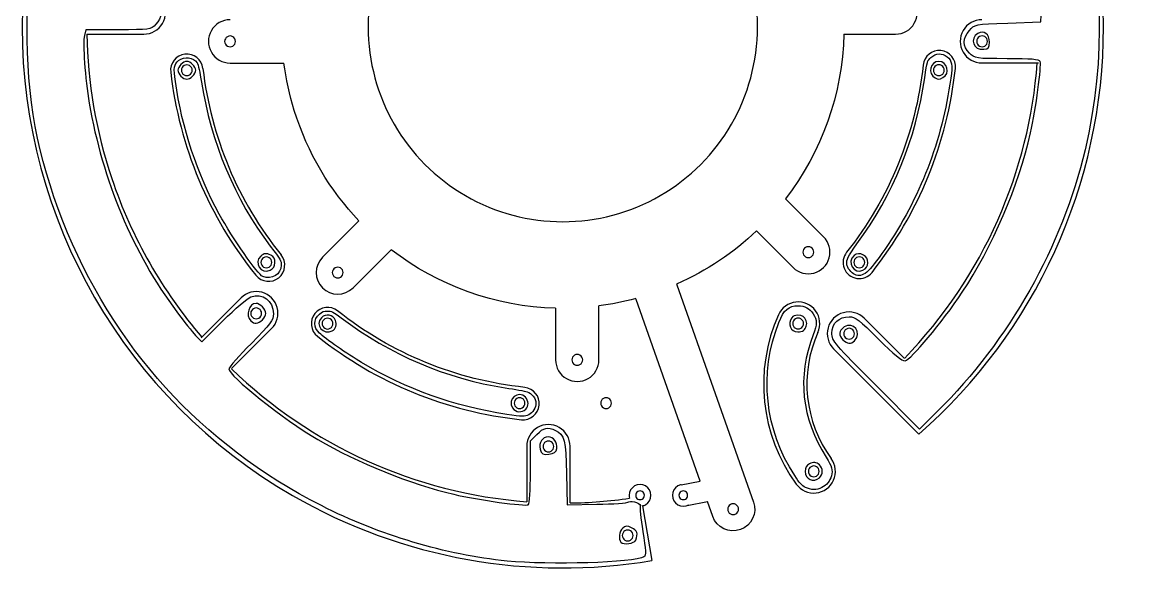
# Model space of a CAD drawing. Extents: x 18.1 to 69.2, y 229.9 to 282.6.
# Drawn here: x 18.1 to 69.2, y 229.9 to 255.7 of the extents above; entities that cross this region are included whole.
import ezdxf

# ---------------------------------------------------------------- set-up
doc = ezdxf.new("R2010")
doc.units = 0
doc.layers.get('0').update_dxf_attribs({"linetype": 'CONTINUOUS'})
doc.layers.add('0_copy', color=7, linetype='CONTINUOUS')

msp = doc.modelspace()

# ---------------------------------------------------------------- linework, layer by layer
at = {"color": 7}
for points in [[(21.051891, 255.12751), (23.677363, 255.12751)], [(56.04827, 255.129971), (58.43773, 255.129971)], [(27.667302, 253.794486), (30.159936, 253.794486)], [(62.427668, 253.796947), (65.042455, 253.796947)], [(55.11078, 245.76253), (53.348221, 247.525078)], [(33.62819, 246.507782), (31.938587, 244.818179)], [(52.00696, 246.037908), (53.696566, 244.348306)], [(33.352801, 243.403981), (35.115357, 245.16653)], [(48.326813, 243.538231), (51.870996, 233.508803)], [(28.17468, 242.939479), (26.325747, 241.090544)], [(49.407802, 234.476569), (46.441085, 242.871851)], [(42.72026, 242.466483), (42.72026, 240.077031)], [(44.720261, 240.077031), (44.720261, 242.569671)], [(58.838431, 240.149686), (56.989498, 241.99862)], [(27.739962, 239.67632), (29.588894, 241.525254)], [(55.575285, 240.584396), (57.424217, 238.735461)], [(57.424217, 238.735461), (59.513388, 236.646285)], [(41.387231, 236.087088), (41.387231, 233.522405)], [(43.387232, 233.47229), (43.387232, 236.087088)], [(48.527989, 234.308347), (49.407802, 234.476569)], [(46.740948, 233.331627), (47.16249, 230.80238)], [(48.809246, 233.353677), (49.741614, 233.531954)], [(49.985269, 232.84245), (49.741614, 233.531954)]]:
    msp.add_lwpolyline(points, dxfattribs=at)
for points in [[(30.552517, 277.112869), (22.817489, 272.64705), (18.052516, 264.393874), (18.052516, 255.462234)], [(30.552517, 277.112869), (22.817489, 272.64705), (18.052516, 264.393874), (18.052516, 255.462234)], [(68.052516, 255.462234), (68.052516, 264.393874), (63.287542, 272.64705), (55.552515, 277.112869)], [(68.052516, 255.462234), (68.052516, 264.393874), (63.287542, 272.64705), (55.552515, 277.112869)], [(38.552517, 263.256462), (35.767907, 261.648767), (34.052515, 258.677626), (34.052515, 255.462234)], [(52.052516, 255.462234), (52.052516, 258.677626), (50.337125, 261.648767), (47.552515, 263.256462)], [(24.543394, 255.627514), (24.722027, 255.936915), (24.722027, 256.318116), (24.543394, 256.62752)], [(59.303759, 255.629975), (59.482395, 255.939376), (59.482395, 256.320577), (59.303759, 256.629981)], [(27.667302, 255.794498), (27.310035, 255.794498), (26.979904, 255.603898), (26.80127, 255.294494)], [(62.427668, 255.796959), (62.070401, 255.796959), (61.740272, 255.606358), (61.561636, 255.296957)], [(18.052516, 255.462234), (18.052516, 246.530594), (22.817489, 238.27742), (30.552517, 233.8116)], [(18.052516, 255.462234), (18.052516, 246.530594), (22.817489, 238.27742), (30.552517, 233.8116)], [(21.051891, 255.12751), (21.085622, 252.906553), (21.457863, 250.659579), (22.19728, 248.457959)], [(23.677363, 255.12751), (24.034631, 255.12751), (24.36476, 255.318111), (24.543394, 255.627514)], [(26.80127, 255.294494), (26.622637, 254.985093), (26.622637, 254.603892), (26.80127, 254.294488)], [(34.052515, 255.462234), (34.052515, 252.246843), (35.767907, 249.275702), (38.552517, 247.668006)], [(47.552515, 247.668006), (50.337125, 249.275702), (52.052516, 252.246843), (52.052516, 255.462234)], [(56.051109, 255.129971), (55.979213, 252.368178), (55.024184, 249.699287), (53.34966, 247.523639)], [(58.43773, 255.129971), (58.794997, 255.129971), (59.125125, 255.320571), (59.303759, 255.629975)], [(59.513795, 236.645877), (64.881458, 241.341284), (68.052516, 248.176004), (68.052516, 255.462234)], [(59.513795, 236.645877), (64.881458, 241.341284), (68.052516, 248.176004), (68.052516, 255.462234)], [(61.561636, 255.296957), (61.383003, 254.987553), (61.383003, 254.606352), (61.561636, 254.296951)], [(27.542302, 255.011011), (27.464951, 254.966355), (27.4173, 254.883823), (27.4173, 254.794505)], [(27.4173, 254.794505), (27.4173, 254.70519), (27.464951, 254.622656), (27.542302, 254.578)], [(27.792302, 255.011011), (27.714951, 255.05567), (27.61965, 255.05567), (27.542302, 255.011011)], [(27.917301, 254.794505), (27.917301, 254.883823), (27.86965, 254.966355), (27.792302, 255.011011)], [(27.792302, 254.578), (27.86965, 254.622656), (27.917301, 254.70519), (27.917301, 254.794505)], [(62.312582, 255.013583), (62.235154, 254.96881), (62.187545, 254.886088), (62.18773, 254.796649)], [(62.18773, 254.796649), (62.187545, 254.707211), (62.235154, 254.624487), (62.312582, 254.579714)], [(62.562878, 255.013583), (62.485453, 255.058356), (62.390007, 255.058356), (62.312582, 255.013583)], [(62.687729, 254.796649), (62.687912, 254.886088), (62.640303, 254.96881), (62.562878, 255.013583)], [(62.562878, 254.579714), (62.640303, 254.624487), (62.687912, 254.707211), (62.687729, 254.796649)], [(25.581693, 254.204995), (25.170684, 254.157693), (24.875607, 253.786501), (24.92222, 253.375413)], [(26.412382, 253.546916), (26.364389, 253.957845), (25.992702, 254.252297), (25.581693, 254.204995)], [(26.80127, 254.294488), (26.979904, 253.985087), (27.310035, 253.794486), (27.667302, 253.794486)], [(27.542302, 254.578), (27.61965, 254.53334), (27.714951, 254.53334), (27.792302, 254.578)], [(60.534484, 254.370005), (60.122652, 254.413495), (59.753511, 254.114971), (59.709889, 253.703152)], [(61.201594, 253.545619), (61.244956, 253.957464), (60.946313, 254.326513), (60.534484, 254.370005)], [(61.561636, 254.296951), (61.740272, 253.987547), (62.070401, 253.796947), (62.427668, 253.796947)], [(62.312582, 254.579714), (62.390007, 254.534941), (62.485453, 254.534941), (62.562878, 254.579714)], [(25.542301, 253.67767), (25.464951, 253.633011), (25.417301, 253.550482), (25.417301, 253.461164)], [(25.792301, 253.67767), (25.714951, 253.722329), (25.619651, 253.722329), (25.542301, 253.67767)], [(25.917301, 253.461164), (25.917301, 253.550482), (25.869651, 253.633011), (25.792301, 253.67767)], [(30.637816, 251.605461), (30.412074, 252.332108), (30.253281, 253.064038), (30.158039, 253.794486)], [(59.709889, 253.703152), (59.376022, 250.541662), (58.149352, 247.540464), (56.173201, 245.050219)], [(58.843743, 240.144367), (62.543214, 243.958167), (64.611464, 248.815385), (64.989392, 253.796947)], [(60.312583, 253.680242), (60.235158, 253.635469), (60.187546, 253.552747), (60.187732, 253.463307)], [(60.562879, 253.680242), (60.485454, 253.725015), (60.390008, 253.725015), (60.312583, 253.680242)], [(60.687731, 253.463307), (60.687916, 253.552747), (60.640304, 253.635469), (60.562879, 253.680242)], [(24.92222, 253.375413), (25.318291, 249.934366), (26.685438, 246.677089), (28.863925, 243.98416)], [(25.417301, 253.461164), (25.417301, 253.371849), (25.464951, 253.289317), (25.542301, 253.244658)], [(25.542301, 253.244658), (25.619651, 253.199999), (25.714951, 253.199999), (25.792301, 253.244658)], [(25.792301, 253.244658), (25.869651, 253.289317), (25.917301, 253.371849), (25.917301, 253.461164)], [(26.412382, 253.546916), (26.775902, 250.388698), (28.030681, 247.399147), (30.03011, 244.927558)], [(57.348189, 244.117801), (59.501307, 246.831052), (60.837829, 250.101011), (61.201594, 253.545619)], [(60.187732, 253.463307), (60.187546, 253.37387), (60.235158, 253.291146), (60.312583, 253.246373)], [(60.312583, 253.246373), (60.390008, 253.2016), (60.485454, 253.2016), (60.562879, 253.246373)], [(60.562879, 253.246373), (60.640304, 253.291146), (60.687916, 253.37387), (60.687731, 253.463307)], [(33.626515, 246.506107), (32.290541, 247.910171), (31.250191, 249.634255), (30.637816, 251.605461)], [(22.19728, 248.457959), (23.124876, 245.69604), (24.55626, 243.226012), (26.361254, 241.126051)], [(38.552517, 247.668006), (41.337127, 246.060311), (44.767905, 246.060311), (47.552515, 247.668006)], [(52.009122, 246.035747), (50.955541, 245.034505), (49.715782, 244.194879), (48.313292, 243.574241)], [(55.369603, 244.796602), (55.462069, 245.141696), (55.363412, 245.509906), (55.11078, 245.76253)], [(29.917644, 243.87409), (30.239163, 244.134186), (30.289474, 244.605452), (30.03011, 244.927558)], [(42.72026, 242.463517), (39.934703, 242.533846), (37.274241, 243.503682), (35.114804, 245.165977)], [(54.278525, 245.272339), (54.201097, 245.227566), (54.153488, 245.144844), (54.153673, 245.055405)], [(54.153673, 245.055405), (54.153488, 244.965965), (54.201097, 244.883243), (54.278525, 244.83847)], [(54.528821, 245.272339), (54.451396, 245.317112), (54.35595, 245.317112), (54.278525, 245.272339)], [(54.653672, 245.055405), (54.653855, 245.144844), (54.606246, 245.227566), (54.528821, 245.272339)], [(54.528821, 244.83847), (54.606246, 244.883243), (54.653855, 244.965965), (54.653672, 245.055405)], [(56.173201, 245.050219), (56.00664, 244.840327), (55.964709, 244.557522), (56.0632, 244.30833)], [(29.220713, 244.799423), (29.143288, 244.75465), (29.095676, 244.671928), (29.095861, 244.582488)], [(29.095861, 244.582488), (29.095676, 244.493049), (29.143288, 244.410327), (29.220713, 244.365554)], [(29.471009, 244.799423), (29.393584, 244.844196), (29.298138, 244.844196), (29.220713, 244.799423)], [(29.59586, 244.582488), (29.596043, 244.671928), (29.548434, 244.75465), (29.471009, 244.799423)], [(29.471009, 244.365554), (29.548434, 244.410327), (29.596043, 244.493049), (29.59586, 244.582488)], [(31.938587, 244.818179), (31.550287, 244.427276), (31.551346, 243.79593), (31.940968, 243.406328)], [(54.278525, 244.83847), (54.35595, 244.793697), (54.451396, 244.793697), (54.528821, 244.83847)], [(54.662496, 244.08949), (55.007589, 244.181959), (55.277136, 244.451509), (55.369603, 244.796602)], [(56.635547, 244.800957), (56.558122, 244.756185), (56.51051, 244.673463), (56.510695, 244.584023)], [(56.510695, 244.584023), (56.51051, 244.494583), (56.558122, 244.411861), (56.635547, 244.367088)], [(56.885843, 244.800957), (56.808418, 244.84573), (56.712972, 244.84573), (56.635547, 244.800957)], [(57.010694, 244.584023), (57.010877, 244.673463), (56.963268, 244.756185), (56.885843, 244.800957)], [(56.885843, 244.367088), (56.963268, 244.411861), (57.010877, 244.494583), (57.010694, 244.584023)], [(28.863925, 243.98416), (29.124749, 243.663236), (29.59613, 243.613997), (29.917644, 243.87409)], [(29.220713, 244.365554), (29.298138, 244.320781), (29.393584, 244.320781), (29.471009, 244.365554)], [(32.520692, 244.327586), (32.443341, 244.282927), (32.395692, 244.200398), (32.395692, 244.11108)], [(32.395692, 244.11108), (32.395692, 244.021765), (32.443343, 243.939233), (32.520692, 243.894574)], [(32.770694, 244.327586), (32.693343, 244.372245), (32.598042, 244.372245), (32.520692, 244.327586)], [(32.520692, 243.894574), (32.598042, 243.849915), (32.693343, 243.849915), (32.770694, 243.894574)], [(32.895693, 244.11108), (32.895693, 244.200398), (32.848042, 244.282927), (32.770694, 244.327586)], [(32.770694, 243.894574), (32.848042, 243.939233), (32.895693, 244.021765), (32.895693, 244.11108)], [(53.696566, 244.348306), (53.949193, 244.095681), (54.317403, 243.997021), (54.662496, 244.08949)], [(56.0632, 244.30833), (56.161689, 244.059137), (56.38564, 243.881419), (56.650692, 243.842121)], [(56.635547, 244.367088), (56.712972, 244.322316), (56.808418, 244.322316), (56.885843, 244.367088)], [(56.650692, 243.842121), (56.915743, 243.802819), (57.181628, 243.907909), (57.348189, 244.117801)], [(31.940952, 243.406328), (32.330557, 243.016729), (32.961903, 243.015679), (33.352801, 243.403947)], [(48.313292, 243.574241), (48.318028, 243.562334), (48.322526, 243.550322), (48.326813, 243.538231)], [(29.14061, 243.198294), (28.795517, 243.290763), (28.427307, 243.192103), (28.17468, 242.939479)], [(29.847717, 242.491182), (29.755251, 242.836278), (29.485704, 243.105825), (29.14061, 243.198294)], [(46.428967, 242.908364), (45.859994, 242.755337), (45.289399, 242.64254), (44.720261, 242.568284)], [(46.441085, 242.871851), (46.436799, 242.883943), (46.432777, 242.896114), (46.428967, 242.908364)], [(28.749456, 242.44198), (28.672105, 242.397321), (28.624456, 242.314792), (28.624456, 242.225474)], [(28.999458, 242.44198), (28.922107, 242.486639), (28.826807, 242.486639), (28.749456, 242.44198)], [(29.124458, 242.225474), (29.124458, 242.314792), (29.076806, 242.397321), (28.999458, 242.44198)], [(29.588894, 241.525254), (29.841521, 241.777879), (29.940184, 242.146089), (29.847717, 242.491182)], [(32.640498, 242.341547), (32.316005, 242.598502), (31.844694, 242.544006), (31.587403, 242.21978)], [(41.293428, 238.804861), (38.131938, 239.138726), (35.13074, 240.365398), (32.640498, 242.341547)], [(53.828609, 242.750188), (53.473268, 242.713154), (53.164676, 242.489364), (53.019076, 242.163112)], [(54.7418, 242.34265), (54.532056, 242.631869), (54.183952, 242.787222), (53.828609, 242.750188)], [(54.845458, 241.348036), (54.991056, 241.674289), (54.951543, 242.053434), (54.7418, 242.34265)], [(56.989498, 241.99862), (56.736872, 242.251245), (56.368662, 242.349905), (56.023568, 242.257436)], [(28.624456, 242.225474), (28.624456, 242.136159), (28.672107, 242.053627), (28.749456, 242.008968)], [(28.749456, 242.008968), (28.826807, 241.964309), (28.922107, 241.964309), (28.999458, 242.008968)], [(28.999458, 242.008968), (29.076806, 242.053627), (29.124458, 242.136159), (29.124458, 242.225474)], [(31.587403, 242.21978), (31.330109, 241.895552), (31.384118, 241.424186), (31.708079, 241.166559)], [(32.049141, 241.971001), (31.971713, 241.926228), (31.924104, 241.843506), (31.924289, 241.754066)], [(32.299436, 241.971001), (32.222011, 242.015773), (32.126566, 242.015773), (32.049141, 241.971001)], [(32.424288, 241.754066), (32.424473, 241.843506), (32.376864, 241.926228), (32.299436, 241.971001)], [(53.019076, 242.163112), (51.872594, 239.5941), (52.188184, 236.608034), (53.846362, 234.33544)], [(53.807119, 241.972509), (53.729692, 241.927736), (53.682085, 241.845014), (53.682268, 241.755574)], [(54.057415, 241.972509), (53.97999, 242.017281), (53.884544, 242.017281), (53.807119, 241.972509)], [(54.182267, 241.755574), (54.182452, 241.845014), (54.13484, 241.927736), (54.057415, 241.972509)], [(56.023568, 242.257436), (55.678475, 242.164969), (55.408928, 241.895417), (55.316461, 241.550326)], [(31.924289, 241.754066), (31.924104, 241.664626), (31.971713, 241.581904), (32.049141, 241.537132)], [(32.049141, 241.537132), (32.126566, 241.492359), (32.222011, 241.492359), (32.299436, 241.537132)], [(32.299436, 241.537132), (32.376864, 241.581904), (32.424473, 241.664626), (32.424288, 241.754066)], [(53.682268, 241.755574), (53.682085, 241.666134), (53.729692, 241.583412), (53.807119, 241.53864)], [(53.807119, 241.53864), (53.884544, 241.493867), (53.97999, 241.493867), (54.057415, 241.53864)], [(54.845458, 241.348036), (53.99101, 239.433416), (54.226209, 237.207974), (55.462011, 235.514265)], [(54.057415, 241.53864), (54.13484, 241.583412), (54.182452, 241.666134), (54.182267, 241.755574)], [(55.316461, 241.550326), (55.223995, 241.20523), (55.322653, 240.83702), (55.575285, 240.584396)], [(56.164141, 241.501101), (56.086716, 241.456328), (56.039107, 241.373606), (56.03929, 241.284166)], [(56.414437, 241.501101), (56.337012, 241.545873), (56.241566, 241.545873), (56.164141, 241.501101)], [(56.539289, 241.284166), (56.539474, 241.373606), (56.491862, 241.456328), (56.414437, 241.501101)], [(31.708079, 241.166559), (34.421331, 239.013443), (37.69129, 237.676927), (41.135898, 237.313167)], [(56.03929, 241.284166), (56.039107, 241.194726), (56.086716, 241.112004), (56.164141, 241.067232)], [(56.164141, 241.067232), (56.241566, 241.022459), (56.337012, 241.022459), (56.414437, 241.067232)], [(56.414437, 241.067232), (56.491862, 241.112004), (56.539474, 241.194726), (56.539289, 241.284166)], [(43.595113, 240.293966), (43.517685, 240.249193), (43.470076, 240.166471), (43.470261, 240.077031)], [(43.845409, 240.293966), (43.767984, 240.338738), (43.672538, 240.338738), (43.595113, 240.293966)], [(43.97026, 240.077031), (43.970443, 240.166471), (43.922834, 240.249193), (43.845409, 240.293966)], [(42.72026, 240.077031), (42.72026, 239.719764), (42.910858, 239.389638), (43.220262, 239.211007)], [(43.470261, 240.077031), (43.470076, 239.987591), (43.517685, 239.904869), (43.595113, 239.860097)], [(43.595113, 239.860097), (43.672538, 239.815324), (43.767984, 239.815324), (43.845409, 239.860097)], [(43.845409, 239.860097), (43.922834, 239.904869), (43.970443, 239.987591), (43.97026, 240.077031)], [(44.22026, 239.211007), (44.529661, 239.389638), (44.720261, 239.719764), (44.720261, 240.077031)], [(27.733329, 239.669686), (31.389579, 236.126934), (36.214963, 233.913242), (41.387231, 233.522405)], [(41.957675, 237.980549), (42.001059, 238.391363), (41.704075, 238.759914), (41.293428, 238.804861)], [(43.220262, 239.211007), (43.529663, 239.032374), (43.910861, 239.032374), (44.22026, 239.211007)], [(40.928446, 238.293954), (40.851021, 238.249181), (40.803409, 238.166459), (40.803595, 238.077019)], [(41.178742, 238.293954), (41.101317, 238.338726), (41.005871, 238.338726), (40.928446, 238.293954)], [(41.303594, 238.077019), (41.303779, 238.166459), (41.256167, 238.249181), (41.178742, 238.293954)], [(44.928446, 238.293954), (44.851021, 238.249181), (44.803409, 238.166459), (44.803594, 238.077019)], [(45.178742, 238.293954), (45.101317, 238.338726), (45.005871, 238.338726), (44.928446, 238.293954)], [(45.303593, 238.077019), (45.303776, 238.166459), (45.256167, 238.249181), (45.178742, 238.293954)], [(40.803595, 238.077019), (40.803409, 237.987579), (40.851021, 237.904857), (40.928446, 237.860085)], [(40.928446, 237.860085), (41.005871, 237.815312), (41.101317, 237.815312), (41.178742, 237.860085)], [(41.135898, 237.313167), (41.546873, 237.271347), (41.914292, 237.569734), (41.957675, 237.980549)], [(41.178742, 237.860085), (41.256167, 237.904857), (41.303779, 237.987579), (41.303594, 238.077019)], [(44.803594, 238.077019), (44.803409, 237.987579), (44.851021, 237.904857), (44.928446, 237.860085)], [(44.928446, 237.860085), (45.005871, 237.815312), (45.101317, 237.815312), (45.178742, 237.860085)], [(45.178742, 237.860085), (45.256167, 237.904857), (45.303776, 237.987579), (45.303593, 238.077019)], [(41.887233, 236.953114), (41.577829, 236.774481), (41.387231, 236.444355), (41.387231, 236.087088)], [(42.887231, 236.953114), (42.577832, 237.131745), (42.196634, 237.131745), (41.887233, 236.953114)], [(43.387232, 236.087088), (43.387232, 236.444355), (43.196632, 236.774481), (42.887231, 236.953114)], [(42.261779, 236.293968), (42.184352, 236.249195), (42.136743, 236.166471), (42.136928, 236.077034)], [(42.512075, 236.293968), (42.43465, 236.338741), (42.339204, 236.338741), (42.261779, 236.293968)], [(42.636927, 236.077034), (42.637112, 236.166471), (42.589503, 236.249195), (42.512075, 236.293968)], [(42.136928, 236.077034), (42.136743, 235.987594), (42.184352, 235.904872), (42.261779, 235.860099)], [(42.261779, 235.860099), (42.339204, 235.815326), (42.43465, 235.815326), (42.512075, 235.860099)], [(42.512075, 235.860099), (42.589503, 235.904872), (42.637112, 235.987594), (42.636927, 236.077034)], [(54.779333, 235.141787), (54.701908, 235.18656), (54.606463, 235.18656), (54.529038, 235.141787)], [(55.571157, 234.518151), (55.715765, 234.845779), (55.674133, 235.225724), (55.462011, 235.514265)], [(54.529038, 235.141787), (54.45161, 235.097014), (54.404001, 235.014292), (54.404186, 234.924853)], [(54.404186, 234.924853), (54.404001, 234.835413), (54.45161, 234.752691), (54.529038, 234.707918)], [(54.529038, 234.707918), (54.606463, 234.663145), (54.701908, 234.663145), (54.779333, 234.707918)], [(54.904185, 234.924853), (54.90437, 235.014292), (54.856761, 235.097014), (54.779333, 235.141787)], [(54.779333, 234.707918), (54.856761, 234.752691), (54.90437, 234.835413), (54.904185, 234.924853)], [(46.37188, 234.250268), (46.217181, 234.16095), (46.121881, 233.995887), (46.121881, 233.817254)], [(46.871882, 234.250268), (46.71718, 234.339584), (46.526582, 234.339584), (46.37188, 234.250268)], [(47.121882, 233.817254), (47.121882, 233.995887), (47.026581, 234.16095), (46.871882, 234.250268)], [(48.371879, 234.250268), (48.21718, 234.16095), (48.12188, 233.995887), (48.12188, 233.817254)], [(48.52792, 234.308355), (48.473818, 234.29801), (48.421036, 234.278648), (48.371879, 234.250268)], [(53.846362, 234.33544), (54.056402, 234.04538), (54.405519, 233.889784), (54.761649, 233.927511)], [(54.761649, 233.927511), (55.117778, 233.965235), (55.426549, 234.190523), (55.571157, 234.518151)], [(30.552517, 233.8116), (35.65194, 230.867446), (41.531487, 229.864265), (47.162543, 230.80206)], [(30.552517, 233.8116), (35.65194, 230.867446), (41.531487, 229.864265), (47.162543, 230.80206)], [(43.387232, 233.462929), (44.299314, 233.477455), (45.218702, 233.548951), (46.141071, 233.680017)], [(46.121881, 233.817254), (46.121881, 233.770187), (46.128495, 233.724065), (46.141063, 233.68002)], [(46.521788, 233.990731), (46.45986, 233.95493), (46.421765, 233.888784), (46.421881, 233.817254)], [(46.421881, 233.817254), (46.421765, 233.745724), (46.45986, 233.679578), (46.521788, 233.643777)], [(46.721974, 233.990731), (46.660046, 234.026529), (46.583714, 234.026529), (46.521788, 233.990731)], [(46.821881, 233.817254), (46.821998, 233.888784), (46.783903, 233.95493), (46.721974, 233.990731)], [(46.721974, 233.643777), (46.783903, 233.679578), (46.821998, 233.745724), (46.821881, 233.817254)], [(46.871882, 233.384242), (47.026581, 233.473558), (47.121882, 233.638621), (47.121882, 233.817254)], [(48.12188, 233.817254), (48.12188, 233.638621), (48.21718, 233.473558), (48.371879, 233.384242)], [(48.521787, 233.990731), (48.459858, 233.95493), (48.421764, 233.888784), (48.42188, 233.817254)], [(48.42188, 233.817254), (48.421764, 233.745724), (48.459858, 233.679578), (48.521787, 233.643777)], [(48.721973, 233.990731), (48.660045, 234.026529), (48.583715, 234.026529), (48.521787, 233.990731)], [(48.82188, 233.817254), (48.821996, 233.888784), (48.783901, 233.95493), (48.721973, 233.990731)], [(48.721973, 233.643777), (48.783901, 233.679578), (48.821996, 233.745724), (48.82188, 233.817254)], [(46.521788, 233.643777), (46.583714, 233.607979), (46.660046, 233.607979), (46.721974, 233.643777)], [(46.740948, 233.331627), (46.786252, 233.34274), (46.830361, 233.360268), (46.871882, 233.384242)], [(48.371879, 233.384242), (48.526581, 233.294924), (48.717179, 233.294924), (48.871881, 233.384242)], [(48.521787, 233.643777), (48.583715, 233.607979), (48.660045, 233.607979), (48.721973, 233.643777)], [(50.803127, 233.392145), (50.725779, 233.347489), (50.678128, 233.264957), (50.678128, 233.175639)], [(50.678128, 233.175639), (50.678128, 233.086324), (50.725779, 233.00379), (50.80313, 232.959133)], [(51.053127, 233.392145), (50.975779, 233.436804), (50.880478, 233.436804), (50.803127, 233.392145)], [(51.178127, 233.175639), (51.178127, 233.264957), (51.130478, 233.347489), (51.053127, 233.392145)], [(51.05313, 232.959133), (51.130478, 233.00379), (51.178129, 233.086324), (51.178129, 233.175639)], [(51.870996, 233.508803), (52.053371, 232.988539), (51.780279, 232.418812), (51.260476, 232.23513)], [(51.260476, 232.23513), (50.74067, 232.051449), (50.17026, 232.323107), (49.985274, 232.84245)], [(50.80313, 232.959133), (50.880478, 232.914474), (50.975779, 232.914474), (51.05313, 232.959133)], [(45.927367, 232.179168), (45.849942, 232.134395), (45.802333, 232.051671), (45.802516, 231.962234)], [(46.177663, 232.179168), (46.100238, 232.223941), (46.004792, 232.223941), (45.927367, 232.179168)], [(46.302515, 231.962234), (46.3027, 232.051671), (46.255088, 232.134395), (46.177663, 232.179168)], [(45.802516, 231.962234), (45.802333, 231.872794), (45.849942, 231.790072), (45.927367, 231.745299)], [(45.927367, 231.745299), (46.004792, 231.700526), (46.100238, 231.700526), (46.177663, 231.745299)], [(46.177663, 231.745299), (46.255088, 231.790072), (46.3027, 231.872794), (46.302515, 231.962234)]]:
    msp.add_open_spline(points, degree=3, dxfattribs=at)
at = {"layer": '0_copy', "color": 7}
for points in [[(63.622036, 255.64046), (65.147605, 255.691861), (65.179556, 256.308673)], [(22.491298, 255.332054), (20.997951, 255.332054), (20.931172, 255.065984)], [(21.051891, 255.12751), (23.677363, 255.12751)], [(56.04827, 255.129971), (58.43773, 255.129971)], [(27.667302, 253.794486), (30.159936, 253.794486)], [(62.427668, 253.796947), (65.042455, 253.796947)], [(55.11078, 245.76253), (53.348221, 247.525078)], [(33.62819, 246.507782), (31.938587, 244.818179)], [(52.00696, 246.037908), (53.696566, 244.348306)], [(33.352801, 243.403981), (35.115357, 245.16653)], [(48.326813, 243.538231), (51.870996, 233.508803)], [(28.17468, 242.939479), (26.325747, 241.090544)], [(49.407802, 234.476569), (46.441085, 242.871851)], [(42.72026, 242.466483), (42.72026, 240.077031)], [(44.720261, 240.077031), (44.720261, 242.569671)], [(26.076519, 241.20754), (26.357556, 240.909931), (27.350977, 241.896195)], [(58.838431, 240.149686), (56.989498, 241.99862)], [(27.739962, 239.67632), (29.588894, 241.525254)], [(55.575285, 240.584396), (57.424217, 238.735461)], [(60.375271, 237.702835), (59.542778, 236.88179), (57.51862, 238.905948)], [(57.424217, 238.735461), (59.513388, 236.646285)], [(41.554487, 234.888377), (41.554487, 236.329449), (41.854985, 236.629949)], [(41.387231, 236.087088), (41.387231, 233.522404)], [(43.387232, 233.47229), (43.387232, 236.087088)], [(43.224879, 234.823001), (43.250728, 233.383769), (44.619627, 233.402501)], [(48.527989, 234.308347), (49.407802, 234.476569)], [(54.270823, 234.185128), (54.270709, 234.185131)], [(46.740948, 233.331627), (47.16249, 230.80238)], [(48.809246, 233.353677), (49.741614, 233.531954)], [(49.985269, 232.84245), (49.741614, 233.531954)]]:
    msp.add_lwpolyline(points, dxfattribs=at)
for points in [[(62.783141, 254.755437)], [(25.936045, 253.189532)], [(60.627099, 253.119063)], [(29.181565, 243.927608)], [(29.518737, 244.224952)], [(56.548729, 244.022532)], [(56.929846, 244.224962)], [(29.159457, 241.923701)], [(32.395591, 241.416204)], [(54.174012, 241.435582)], [(56.543043, 240.960298)], [(41.348665, 237.803411)], [(40.458337, 237.55565)], [(42.77029, 235.985184)], [(54.913996, 234.627255)], [(46.426583, 231.747344)], [(40.475069, 230.780361)]]:
    msp.add_lwpolyline(points, close=True, dxfattribs=at)
for points in [[(30.552516, 277.112869), (22.817489, 272.64705), (18.052516, 264.393874), (18.052516, 255.462234)], [(30.552516, 277.112869), (22.817489, 272.64705), (18.052516, 264.393874), (18.052516, 255.462234)], [(68.052516, 255.462234), (68.052516, 264.393874), (63.287543, 272.64705), (55.552516, 277.112869)], [(68.052516, 255.462234), (68.052516, 264.393874), (63.287543, 272.64705), (55.552516, 277.112869)], [(60.433654, 273.1462), (66.625936, 267.040689), (69.178747, 258.222685), (67.197957, 249.780731)], [(18.27934, 255.537656), (18.282634, 259.019557), (18.798024, 261.62501), (20.140042, 264.944065)], [(38.552516, 263.256463), (35.767906, 261.648768), (34.052516, 258.677625), (34.052516, 255.462234)], [(52.052516, 255.462234), (52.052516, 258.677625), (50.337125, 261.648768), (47.552516, 263.256463)], [(24.357538, 256.57459), (24.565003, 256.304374), (24.510664, 255.858072), (24.236978, 255.584387)], [(24.543394, 255.627513), (24.722027, 255.936916), (24.722027, 256.318116), (24.543394, 256.627519)], [(59.30376, 255.629974), (59.482394, 255.939376), (59.482394, 256.320577), (59.30376, 256.62998)], [(27.667302, 255.794498), (27.310034, 255.794498), (26.979905, 255.603898), (26.801271, 255.294495)], [(62.427668, 255.796959), (62.0704, 255.796959), (61.740271, 255.606359), (61.561637, 255.296956)], [(61.848698, 255.300622), (62.095081, 255.587443), (62.105016, 255.589345), (63.622036, 255.64046)], [(18.052516, 255.462234), (18.052516, 246.530595), (22.817489, 238.277419), (30.552516, 233.811599)], [(18.052516, 255.462234), (18.052516, 246.530595), (22.817489, 238.277419), (30.552516, 233.811599)], [(19.939509, 246.491058), (18.748622, 249.529347), (18.276092, 252.104256), (18.27934, 255.537656)], [(21.051891, 255.12751), (21.085622, 252.906552), (21.457863, 250.659579), (22.19728, 248.45796)], [(24.236978, 255.584387), (23.99223, 255.339637), (23.939757, 255.332054), (22.491298, 255.332054)], [(23.677363, 255.12751), (24.034631, 255.12751), (24.36476, 255.31811), (24.543394, 255.627513)], [(26.801271, 255.294495), (26.622637, 254.985092), (26.622637, 254.603892), (26.801271, 254.294489)], [(34.052516, 255.462234), (34.052516, 252.246844), (35.767906, 249.275701), (38.552516, 247.668006)], [(47.552516, 247.668006), (50.337126, 249.275701), (52.052516, 252.246844), (52.052516, 255.462234)], [(56.051108, 255.129971), (55.979213, 252.368179), (55.024185, 249.699286), (53.34966, 247.523638)], [(58.43773, 255.129971), (58.794997, 255.129971), (59.125126, 255.320571), (59.30376, 255.629974)], [(59.513796, 236.645877), (64.881459, 241.341283), (68.052516, 248.176002), (68.052516, 255.462234)], [(59.513796, 236.645877), (64.881459, 241.341283), (68.052516, 248.176002), (68.052516, 255.462234)], [(61.561637, 255.296956), (61.383003, 254.987553), (61.383003, 254.606353), (61.561637, 254.29695)], [(61.853249, 254.247958), (61.53377, 254.567435), (61.532191, 254.932176), (61.848698, 255.300622)], [(62.24343, 255.166306), (61.840118, 254.912319), (62.040429, 254.3719), (62.517335, 254.427335)], [(62.783141, 254.755437), (62.783141, 255.122263), (62.507138, 255.332377), (62.24343, 255.166306)], [(20.931172, 255.065984), (20.845704, 254.725457), (20.965764, 253.067464), (21.157563, 251.939577)], [(27.542301, 255.011012), (27.46495, 254.966354), (27.417301, 254.883822), (27.417301, 254.794505)], [(27.417301, 254.794505), (27.417301, 254.705189), (27.464951, 254.622657), (27.542301, 254.577999)], [(27.792301, 255.011012), (27.71495, 255.05567), (27.619651, 255.05567), (27.542301, 255.011012)], [(27.917301, 254.794505), (27.917301, 254.883822), (27.869651, 254.966354), (27.792301, 255.011012)], [(27.792301, 254.577999), (27.869651, 254.622657), (27.917301, 254.705189), (27.917301, 254.794505)], [(62.312581, 255.013583), (62.235155, 254.968811), (62.187546, 254.886087), (62.18773, 254.796649)], [(62.18773, 254.796649), (62.187546, 254.70721), (62.235155, 254.624486), (62.312581, 254.579714)], [(62.562878, 255.013583), (62.485452, 255.058356), (62.390007, 255.058356), (62.312581, 255.013583)], [(62.517335, 254.427335), (62.734788, 254.452603), (62.783141, 254.512298), (62.783141, 254.755437)], [(62.687729, 254.796649), (62.687913, 254.886087), (62.640304, 254.968811), (62.562878, 255.013583)], [(62.562878, 254.579714), (62.640304, 254.624486), (62.687913, 254.70721), (62.687729, 254.796649)], [(25.581693, 254.204995), (25.170684, 254.157692), (24.875607, 253.7865), (24.92222, 253.375413)], [(25.289226, 253.915104), (25.550323, 254.120485), (25.976826, 254.066785), (26.146973, 253.807107)], [(26.412382, 253.546916), (26.364389, 253.957845), (25.992702, 254.252298), (25.581693, 254.204995)], [(26.801271, 254.294489), (26.979905, 253.985086), (27.310034, 253.794486), (27.667302, 253.794486)], [(27.542301, 254.577999), (27.619651, 254.533341), (27.714951, 254.533341), (27.792301, 254.577999)], [(60.534483, 254.370004), (60.122652, 254.413495), (59.75351, 254.11497), (59.709889, 253.703152)], [(60.071648, 254.049595), (60.296568, 254.255716), (60.596455, 254.269749), (60.816662, 254.084456)], [(61.201594, 253.545619), (61.244956, 253.957464), (60.946314, 254.326512), (60.534483, 254.370004)], [(61.561637, 254.29695), (61.740271, 253.987547), (62.0704, 253.796947), (62.427668, 253.796947)], [(63.58989, 253.995622), (62.151027, 253.995622), (62.097856, 254.003348), (61.853249, 254.247958)], [(62.312581, 254.579714), (62.390007, 254.534941), (62.485452, 254.534941), (62.562878, 254.579714)], [(25.136725, 252.94171), (25.047275, 253.555917), (25.07745, 253.748523), (25.289226, 253.915104)], [(25.666908, 253.868869), (25.497615, 253.868869), (25.256707, 253.62796), (25.256707, 253.458666)], [(25.542301, 253.677671), (25.464951, 253.633012), (25.417301, 253.550481), (25.417301, 253.461164)], [(25.792301, 253.677671), (25.714951, 253.722329), (25.619651, 253.722329), (25.542301, 253.677671)], [(26.07711, 253.458666), (26.07711, 253.62796), (25.836201, 253.868869), (25.666908, 253.868869)], [(25.917301, 253.461164), (25.917301, 253.550481), (25.869651, 253.633012), (25.792301, 253.677671)], [(26.146973, 253.807107), (26.190725, 253.740334), (26.277265, 253.35001), (26.34614, 252.908804)], [(30.637815, 251.605462), (30.412074, 252.332108), (30.25328, 253.064038), (30.15804, 253.794486)], [(59.709889, 253.703152), (59.376023, 250.541661), (58.149352, 247.540463), (56.173201, 245.050219)], [(58.843743, 240.144367), (62.543214, 243.958167), (64.611464, 248.815385), (64.989392, 253.796947)], [(59.786062, 253.116814), (59.899389, 253.886739), (59.901513, 253.893676), (60.071648, 254.049595)], [(60.437514, 253.868869), (60.029206, 253.868869), (59.904313, 253.303446), (60.268609, 253.104194)], [(60.312583, 253.680242), (60.235157, 253.63547), (60.187547, 253.552746), (60.187732, 253.463307)], [(60.562879, 253.680242), (60.485454, 253.725015), (60.390008, 253.725015), (60.312583, 253.680242)], [(60.627099, 253.119071), (60.977386, 253.30021), (60.833603, 253.868869), (60.437514, 253.868869)], [(60.687731, 253.463307), (60.687915, 253.552746), (60.640305, 253.63547), (60.562879, 253.680242)], [(60.816662, 254.084456), (61.049686, 253.888379), (61.078105, 253.726094), (60.990255, 253.093123)], [(65.124232, 253.865231), (65.087013, 253.962221), (64.693985, 253.995622), (63.58989, 253.995622)], [(64.677449, 250.566165), (64.924239, 251.677846), (65.195365, 253.679858), (65.124232, 253.865231)], [(24.92222, 253.375413), (25.318291, 249.934367), (26.685438, 246.677088), (28.863925, 243.98416)], [(25.256707, 253.458666), (25.256707, 253.381461), (25.312731, 253.274572), (25.397771, 253.189532)], [(25.397771, 253.189532), (25.482812, 253.10449), (25.5897, 253.048467), (25.666908, 253.048467)], [(25.417301, 253.461164), (25.417301, 253.371848), (25.464951, 253.289316), (25.542301, 253.244658)], [(25.542301, 253.244658), (25.619651, 253.2), (25.714951, 253.2), (25.792301, 253.244658)], [(25.666908, 253.048467), (25.744116, 253.048467), (25.851004, 253.10449), (25.936045, 253.189532)], [(25.792301, 253.244658), (25.869651, 253.289316), (25.917301, 253.371848), (25.917301, 253.461164)], [(25.936045, 253.189532), (26.021086, 253.274572), (26.07711, 253.381461), (26.07711, 253.458666)], [(26.412382, 253.546916), (26.775901, 250.388699), (28.03068, 247.399147), (30.03011, 244.927558)], [(56.650255, 245.432473), (58.35432, 247.768278), (59.362417, 250.238634), (59.786062, 253.116814)], [(57.348189, 244.117801), (59.501308, 246.831051), (60.837829, 250.101011), (61.201594, 253.545619)], [(60.990255, 253.093123), (60.587729, 250.192817), (59.57012, 247.553886), (57.93971, 245.182251)], [(60.187732, 253.463307), (60.187547, 253.373869), (60.235157, 253.291145), (60.312583, 253.246372)], [(60.268609, 253.104194), (60.398774, 253.032997), (60.466052, 253.035788), (60.627099, 253.119063)], [(60.312583, 253.246372), (60.390008, 253.2016), (60.485454, 253.2016), (60.562879, 253.246372)], [(60.562879, 253.246372), (60.640305, 253.291145), (60.687915, 253.373869), (60.687731, 253.463307)], [(27.164588, 246.814228), (26.150573, 248.664975), (25.452281, 250.774963), (25.136725, 252.94171)], [(26.34614, 252.908804), (26.776868, 250.149597), (27.900783, 247.470315), (29.522653, 245.336355)], [(21.157563, 251.939577), (21.761321, 248.389136), (23.180927, 245.005528), (25.202015, 242.299684)], [(33.626514, 246.506107), (32.290542, 247.910172), (31.250193, 249.634255), (30.637815, 251.605462)], [(61.5241, 243.201387), (62.897091, 245.246132), (64.141757, 248.153099), (64.677449, 250.566165)], [(67.197957, 249.780731), (66.154162, 245.332175), (63.692564, 240.974516), (60.375271, 237.702835)], [(22.19728, 248.45796), (23.124876, 245.69604), (24.55626, 243.226011), (26.361254, 241.126051)], [(38.552516, 247.668006), (41.337126, 246.060311), (44.767906, 246.060311), (47.552516, 247.668006)], [(31.89106, 233.34016), (26.346874, 236.15157), (22.20643, 240.707507), (19.939509, 246.491058)], [(29.181565, 243.927608), (28.945618, 244.022723), (27.780229, 245.690582), (27.164588, 246.814228)], [(52.009122, 246.035746), (50.955541, 245.034505), (49.715781, 244.19488), (48.313292, 243.574241)], [(55.369603, 244.796601), (55.462069, 245.141695), (55.363406, 245.509905), (55.110779, 245.76253)], [(56.183218, 244.474134), (56.165014, 244.728403), (56.222196, 244.845722), (56.650255, 245.432473)], [(29.548307, 244.91861), (29.356354, 245.017871), (29.2398, 245.006824), (29.086336, 244.874821)], [(29.522653, 245.336355), (30.012804, 244.691444), (30.034346, 244.654511), (30.034346, 244.459142)], [(29.74326, 244.563002), (29.745641, 244.756055), (29.699228, 244.840566), (29.548307, 244.91861)], [(29.917645, 243.87409), (30.239162, 244.134185), (30.289473, 244.605451), (30.03011, 244.927558)], [(42.72026, 242.463516), (39.934702, 242.533846), (37.27424, 243.503682), (35.114804, 245.165977)], [(54.278524, 245.27234), (54.201098, 245.227567), (54.153489, 245.144843), (54.153673, 245.055405)], [(54.153673, 245.055405), (54.153489, 244.965966), (54.201098, 244.883242), (54.278524, 244.83847)], [(54.528821, 245.27234), (54.451395, 245.317112), (54.35595, 245.317112), (54.278524, 245.27234)], [(54.653672, 245.055405), (54.653856, 245.144843), (54.606247, 245.227567), (54.528821, 245.27234)], [(54.528821, 244.83847), (54.606247, 244.883242), (54.653856, 244.965966), (54.653672, 245.055405)], [(56.173201, 245.050219), (56.00664, 244.840327), (55.964708, 244.557521), (56.063199, 244.308329)], [(56.959415, 244.91861), (56.775226, 245.01386), (56.661275, 245.007467), (56.516749, 244.893792)], [(57.93971, 245.182251), (57.178969, 244.075658), (56.930168, 243.868222), (56.548729, 244.022532)], [(57.154368, 244.563002), (57.15675, 244.756055), (57.110339, 244.840566), (56.959415, 244.91861)], [(29.086336, 244.874821), (28.735904, 244.573392), (29.111922, 244.008276), (29.518737, 244.224952)], [(29.220712, 244.799423), (29.143287, 244.754651), (29.095677, 244.671927), (29.095861, 244.582488)], [(29.095861, 244.582488), (29.095677, 244.49305), (29.143287, 244.410326), (29.220712, 244.365553)], [(30.034346, 244.459142), (30.034346, 244.032647), (29.597085, 243.760105), (29.181565, 243.927608)], [(29.471009, 244.799423), (29.393584, 244.844196), (29.298138, 244.844196), (29.220712, 244.799423)], [(29.59586, 244.582488), (29.596044, 244.671927), (29.548435, 244.754651), (29.471009, 244.799423)], [(29.471009, 244.365553), (29.548435, 244.410326), (29.596044, 244.49305), (29.59586, 244.582488)], [(29.518737, 244.224952), (29.668676, 244.304813), (29.741487, 244.414438), (29.74326, 244.563002)], [(31.938587, 244.818179), (31.550288, 244.427276), (31.551345, 243.79593), (31.940951, 243.406329)], [(54.278524, 244.83847), (54.35595, 244.793697), (54.451395, 244.793697), (54.528821, 244.83847)], [(54.662496, 244.089489), (55.007589, 244.181958), (55.277137, 244.451508), (55.369603, 244.796601)], [(56.516749, 244.893792), (56.151732, 244.606671), (56.52175, 244.007607), (56.929846, 244.224962)], [(56.548729, 244.022532), (56.40972, 244.078767), (56.192285, 244.347411), (56.183218, 244.474134)], [(56.635546, 244.800958), (56.558121, 244.756185), (56.510511, 244.673462), (56.510695, 244.584023)], [(56.510695, 244.584023), (56.510511, 244.494584), (56.558121, 244.411861), (56.635546, 244.367088)], [(56.885843, 244.800958), (56.808418, 244.84573), (56.712972, 244.84573), (56.635546, 244.800958)], [(57.010694, 244.584023), (57.010878, 244.673462), (56.963269, 244.756185), (56.885843, 244.800958)], [(56.885843, 244.367088), (56.963269, 244.411861), (57.010878, 244.494584), (57.010694, 244.584023)], [(56.929846, 244.224952), (57.079788, 244.304813), (57.152598, 244.414438), (57.154368, 244.563002)], [(28.863925, 243.98416), (29.12475, 243.663236), (29.596129, 243.613996), (29.917645, 243.87409)], [(29.220712, 244.365553), (29.298138, 244.320781), (29.393584, 244.320781), (29.471009, 244.365553)], [(32.520693, 244.327587), (32.443342, 244.282928), (32.395693, 244.200397), (32.395693, 244.11108)], [(32.395693, 244.11108), (32.395693, 244.021764), (32.443343, 243.939232), (32.520693, 243.894574)], [(32.770693, 244.327587), (32.693342, 244.372245), (32.598043, 244.372245), (32.520693, 244.327587)], [(32.520693, 243.894574), (32.598043, 243.849916), (32.693343, 243.849916), (32.770693, 243.894574)], [(32.895693, 244.11108), (32.895693, 244.200397), (32.848043, 244.282928), (32.770693, 244.327587)], [(32.770693, 243.894574), (32.848043, 243.939232), (32.895693, 244.021764), (32.895693, 244.11108)], [(53.696566, 244.348306), (53.949193, 244.095681), (54.317403, 243.99702), (54.662496, 244.089489)], [(56.063199, 244.308329), (56.16169, 244.059138), (56.385641, 243.88142), (56.650693, 243.84212)], [(56.635546, 244.367088), (56.712972, 244.322315), (56.808418, 244.322315), (56.885843, 244.367088)], [(56.650693, 243.84212), (56.915744, 243.80282), (57.181628, 243.907909), (57.348189, 244.117801)], [(31.940951, 243.406329), (32.330556, 243.016728), (32.961902, 243.015678), (33.352801, 243.403981)], [(48.313292, 243.574241), (48.31803, 243.562325), (48.322537, 243.55032), (48.326813, 243.538231)], [(27.350977, 241.896195), (27.897357, 242.438644), (28.471614, 242.929943), (28.627102, 242.98798)], [(29.140611, 243.198295), (28.795518, 243.290764), (28.427307, 243.192104), (28.17468, 242.939479)], [(28.627102, 242.98798), (29.166987, 243.189484), (29.670544, 242.814971), (29.670544, 242.211935)], [(29.847718, 242.491183), (29.755251, 242.836277), (29.485704, 243.105826), (29.140611, 243.198295)], [(46.428967, 242.908364), (45.859994, 242.755336), (45.289399, 242.64254), (44.720261, 242.568283)], [(46.441085, 242.871851), (46.436812, 242.883943), (46.432772, 242.896116), (46.428967, 242.908364)], [(58.875398, 240.037055), (59.137198, 240.074031), (60.587919, 241.807168), (61.5241, 243.201387)], [(28.871611, 242.687376), (28.542025, 242.687376), (28.370617, 242.136849), (28.621948, 241.885516)], [(28.749457, 242.441981), (28.672106, 242.397322), (28.624457, 242.314791), (28.624457, 242.225474)], [(28.999457, 242.441981), (28.922106, 242.486639), (28.826807, 242.486639), (28.749457, 242.441981)], [(29.321003, 242.224765), (29.321003, 242.39876), (29.040635, 242.687376), (28.871611, 242.687376)], [(29.124457, 242.225474), (29.124457, 242.314791), (29.076807, 242.397322), (28.999457, 242.441981)], [(29.588894, 241.525254), (29.841521, 241.777879), (29.940184, 242.146089), (29.847718, 242.491183)], [(32.640498, 242.341547), (32.316005, 242.598503), (31.844694, 242.544006), (31.587402, 242.219779)], [(41.293428, 238.804861), (38.131938, 239.138727), (35.130741, 240.365397), (32.640498, 242.341547)], [(53.82861, 242.750189), (53.473268, 242.713155), (53.164676, 242.489363), (53.019077, 242.163112)], [(53.039187, 241.804048), (53.269946, 242.390064), (53.486465, 242.576264), (53.937146, 242.576264)], [(54.7418, 242.342651), (54.532057, 242.631869), (54.183951, 242.787222), (53.82861, 242.750189)], [(53.937146, 242.576264), (54.235908, 242.576264), (54.456383, 242.456384), (54.629169, 242.199984)], [(54.845457, 241.348037), (54.991056, 241.674288), (54.951542, 242.053433), (54.7418, 242.342651)], [(56.989498, 241.99862), (56.736872, 242.251245), (56.368661, 242.349906), (56.023568, 242.257437)], [(25.202015, 242.299684), (25.528422, 241.862691), (25.921949, 241.371225), (26.076519, 241.20754)], [(28.621948, 241.885516), (28.789492, 241.717974), (28.96629, 241.730534), (29.159457, 241.923701)], [(28.624457, 242.225474), (28.624457, 242.136158), (28.672107, 242.053626), (28.749457, 242.008968)], [(29.670544, 242.211935), (29.670544, 241.901868), (29.545889, 241.733384), (28.654399, 240.838536)], [(28.749457, 242.008968), (28.826807, 241.96431), (28.922107, 241.96431), (28.999457, 242.008968)], [(28.999457, 242.008968), (29.076807, 242.053626), (29.124457, 242.136158), (29.124457, 242.225474)], [(29.159457, 241.923701), (29.248309, 242.012551), (29.321003, 242.148031), (29.321003, 242.224765)], [(31.587402, 242.219779), (31.33011, 241.895553), (31.384119, 241.424186), (31.708079, 241.166559)], [(31.798535, 241.312252), (31.512907, 241.581664), (31.513854, 241.936166), (31.800916, 242.188171)], [(31.890126, 242.023478), (31.567557, 241.700911), (31.986686, 241.197364), (32.395591, 241.416204)], [(31.800916, 242.188171), (31.93192, 242.303193), (32.013165, 242.334969), (32.176241, 242.334969)], [(32.543051, 241.902481), (32.432368, 242.169692), (32.098255, 242.23161), (31.890126, 242.023478)], [(32.04914, 241.971001), (31.971714, 241.926228), (31.924105, 241.843505), (31.924289, 241.754066)], [(32.299437, 241.971001), (32.222011, 242.015774), (32.126566, 242.015774), (32.04914, 241.971001)], [(32.176241, 242.334969), (32.357833, 242.334969), (32.438046, 242.29448), (32.80542, 242.017374)], [(32.424288, 241.754066), (32.424472, 241.843505), (32.376863, 241.926228), (32.299437, 241.971001)], [(32.395591, 241.416204), (32.542557, 241.494859), (32.614129, 241.730883), (32.543051, 241.902481)], [(32.80542, 242.017374), (35.067134, 240.311396), (37.657328, 239.207944), (40.38595, 238.787978)], [(53.019076, 242.163112), (51.872594, 239.5941), (52.188184, 236.608035), (53.846362, 234.33544)], [(53.6365, 242.014779), (53.424354, 241.745078), (53.586756, 241.368494), (53.913987, 241.371325)], [(53.913987, 242.140397), (53.778669, 242.141456), (53.712764, 242.111735), (53.6365, 242.014779)], [(53.807119, 241.972509), (53.729693, 241.927737), (53.682084, 241.845013), (53.682268, 241.755574)], [(54.057416, 241.972509), (53.97999, 242.017282), (53.884544, 242.017282), (53.807119, 241.972509)], [(54.305531, 241.884641), (54.237694, 242.063065), (54.122058, 242.138598), (53.913987, 242.140397)], [(54.182267, 241.755574), (54.182451, 241.845013), (54.134841, 241.927737), (54.057416, 241.972509)], [(54.174012, 241.435582), (54.303232, 241.533755), (54.362281, 241.735376), (54.305531, 241.884641)], [(54.629169, 242.199984), (54.817193, 241.920978), (54.81755, 241.723901), (54.631021, 241.240624)], [(56.023568, 242.257437), (55.678475, 242.164968), (55.408927, 241.895418), (55.316461, 241.550325)], [(55.49446, 241.307976), (55.49446, 241.766343), (55.813508, 242.070561), (56.294216, 242.070561)], [(56.543043, 240.960298), (56.9082, 241.325452), (56.484419, 241.890665), (56.065486, 241.597232)], [(56.294216, 242.070561), (56.568771, 242.070561), (56.777186, 241.911451), (57.644956, 241.039376)], [(31.924289, 241.754066), (31.924105, 241.664627), (31.971714, 241.581904), (32.04914, 241.537131)], [(32.04914, 241.537131), (32.126566, 241.492358), (32.222011, 241.492358), (32.299437, 241.537131)], [(32.299437, 241.537131), (32.376863, 241.581904), (32.424472, 241.664627), (32.424288, 241.754066)], [(53.772287, 234.728005), (52.386881, 236.820846), (52.114021, 239.454556), (53.039187, 241.804048)], [(53.682268, 241.755574), (53.682084, 241.666135), (53.729693, 241.583412), (53.807119, 241.538639)], [(53.807119, 241.538639), (53.884544, 241.493867), (53.97999, 241.493867), (54.057416, 241.538639)], [(53.913987, 241.371325), (54.011597, 241.372119), (54.128607, 241.401083), (54.174012, 241.435582)], [(54.845458, 241.348036), (53.99101, 239.433416), (54.22621, 237.207973), (55.462011, 235.514265)], [(54.057416, 241.538639), (54.134841, 241.583412), (54.182451, 241.666135), (54.182267, 241.755574)], [(55.316461, 241.550325), (55.223995, 241.205231), (55.322658, 240.837021), (55.575285, 240.584396)], [(56.065486, 241.597232), (55.803101, 241.413449), (55.783758, 241.220259), (56.005534, 240.99848)], [(56.164141, 241.501101), (56.086715, 241.456328), (56.039106, 241.373605), (56.03929, 241.284166)], [(56.414438, 241.501101), (56.337012, 241.545874), (56.241566, 241.545874), (56.164141, 241.501101)], [(56.539289, 241.284166), (56.539473, 241.373605), (56.491863, 241.456328), (56.414438, 241.501101)], [(28.654399, 240.838536), (28.095517, 240.277551), (27.628011, 239.748784), (27.615494, 239.663501)], [(31.708079, 241.166559), (34.421331, 239.013444), (37.691291, 237.676928), (41.135898, 237.313167)], [(33.75029, 239.951288), (33.102439, 240.337209), (32.066204, 241.059781), (31.798535, 241.312252)], [(54.631021, 241.240624), (53.879234, 239.293999), (54.080291, 237.383766), (55.22695, 235.57871)], [(57.51862, 238.905948), (55.622529, 240.802037), (55.49446, 240.954014), (55.49446, 241.307976)], [(56.005534, 240.99848), (56.198701, 240.805313), (56.375501, 240.792753), (56.543043, 240.960298)], [(56.03929, 241.284166), (56.039106, 241.194727), (56.086715, 241.112004), (56.164141, 241.067231)], [(56.164141, 241.067231), (56.241566, 241.022458), (56.337012, 241.022458), (56.414438, 241.067231)], [(56.414438, 241.067231), (56.491863, 241.112004), (56.539473, 241.194727), (56.539289, 241.284166)], [(57.644956, 241.039376), (58.359762, 240.321027), (58.733044, 240.016949), (58.875398, 240.037055)], [(43.595112, 240.293966), (43.517686, 240.249193), (43.470077, 240.16647), (43.470261, 240.077031)], [(43.845409, 240.293966), (43.767983, 240.338739), (43.672538, 240.338739), (43.595112, 240.293966)], [(43.97026, 240.077031), (43.970444, 240.16647), (43.922835, 240.249193), (43.845409, 240.293966)], [(40.458289, 237.555663), (37.998755, 237.936126), (35.83736, 238.708024), (33.75029, 239.951288)], [(42.720261, 240.077031), (42.720261, 239.719765), (42.910859, 239.389638), (43.220261, 239.211006)], [(43.470261, 240.077031), (43.470077, 239.987592), (43.517686, 239.904869), (43.595112, 239.860096)], [(43.595112, 239.860096), (43.672538, 239.815323), (43.767983, 239.815323), (43.845409, 239.860096)], [(43.845409, 239.860096), (43.922835, 239.904869), (43.970444, 239.987592), (43.97026, 240.077031)], [(44.220261, 239.211006), (44.529662, 239.389638), (44.720261, 239.719765), (44.720261, 240.077031)], [(27.615494, 239.663501), (27.571928, 239.366662), (30.157137, 237.309772), (31.726127, 236.392922)], [(27.733328, 239.669686), (31.38958, 236.126934), (36.214962, 233.913243), (41.387231, 233.522404)], [(40.38595, 238.787978), (40.83717, 238.718531), (41.29251, 238.635817), (41.397814, 238.604172)], [(41.957675, 237.980548), (42.001059, 238.391363), (41.704074, 238.759913), (41.293428, 238.804861)], [(43.220261, 239.211006), (43.529662, 239.032373), (43.91086, 239.032373), (44.220261, 239.211006)], [(41.328189, 238.352284), (40.999264, 238.702407), (40.452844, 238.248244), (40.728876, 237.854155)], [(40.928446, 238.293954), (40.85102, 238.249182), (40.80341, 238.166458), (40.803595, 238.077019)], [(41.178742, 238.293954), (41.101317, 238.338727), (41.005871, 238.338727), (40.928446, 238.293954)], [(41.303594, 238.077019), (41.303778, 238.166458), (41.256168, 238.249182), (41.178742, 238.293954)], [(41.348668, 237.803411), (41.482642, 237.930951), (41.472662, 238.198503), (41.328189, 238.352284)], [(41.397814, 238.604172), (41.623705, 238.536293), (41.809681, 238.294467), (41.809411, 238.068976)], [(44.928445, 238.293954), (44.85102, 238.249182), (44.80341, 238.166458), (44.803594, 238.077019)], [(45.178742, 238.293954), (45.101317, 238.338727), (45.005871, 238.338727), (44.928445, 238.293954)], [(45.303593, 238.077019), (45.303777, 238.166458), (45.256168, 238.249182), (45.178742, 238.293954)], [(40.728876, 237.854155), (40.876336, 237.643626), (41.156713, 237.620671), (41.348665, 237.803411)], [(40.803595, 238.077019), (40.80341, 237.98758), (40.85102, 237.904857), (40.928446, 237.860084)], [(40.928446, 237.860084), (41.005871, 237.815312), (41.101317, 237.815312), (41.178742, 237.860084)], [(41.135898, 237.313167), (41.546874, 237.271348), (41.914291, 237.569734), (41.957675, 237.980548)], [(41.178742, 237.860084), (41.256168, 237.904857), (41.303778, 237.98758), (41.303594, 238.077019)], [(41.809411, 238.068976), (41.809167, 237.872615), (41.657053, 237.629011), (41.476308, 237.535541)], [(44.803594, 238.077019), (44.80341, 237.98758), (44.85102, 237.904857), (44.928445, 237.860084)], [(44.928445, 237.860084), (45.005871, 237.815312), (45.101317, 237.815312), (45.178742, 237.860084)], [(45.178742, 237.860084), (45.256168, 237.904857), (45.303777, 237.98758), (45.303593, 238.077019)], [(41.476308, 237.535541), (41.298905, 237.443805), (41.164253, 237.446467), (40.458337, 237.55565)], [(41.887232, 236.953113), (41.57783, 236.774481), (41.387231, 236.444354), (41.387231, 236.087088)], [(41.854985, 236.629949), (42.182005, 236.956966), (42.338083, 236.990569), (42.72058, 236.81629)], [(42.887232, 236.953113), (42.577831, 237.131746), (42.196633, 237.131746), (41.887232, 236.953113)], [(42.72058, 236.81629), (43.125104, 236.631976), (43.197537, 236.345684), (43.224879, 234.823001)], [(43.387232, 236.087088), (43.387232, 236.444354), (43.196633, 236.774481), (42.887232, 236.953113)], [(31.726127, 236.392922), (33.564243, 235.318807), (36.050003, 234.318544), (38.007809, 233.865194)], [(42.376892, 236.51924), (42.105813, 236.51924), (41.933183, 236.251519), (42.009131, 235.948912)], [(42.261779, 236.293969), (42.184353, 236.249196), (42.136744, 236.166472), (42.136928, 236.077034)], [(42.512076, 236.293969), (42.43465, 236.338741), (42.339205, 236.338741), (42.261779, 236.293969)], [(42.77029, 235.985184), (42.810507, 236.26887), (42.626076, 236.51924), (42.376892, 236.51924)], [(42.636927, 236.077034), (42.637111, 236.166472), (42.589502, 236.249196), (42.512076, 236.293969)], [(42.009131, 235.948912), (42.065689, 235.723564), (42.124572, 235.689059), (42.40612, 235.716272)], [(42.136928, 236.077034), (42.136744, 235.987595), (42.184353, 235.904871), (42.261779, 235.860099)], [(42.261779, 235.860099), (42.339205, 235.815326), (42.43465, 235.815326), (42.512076, 235.860099)], [(42.40612, 235.716272), (42.661247, 235.740931), (42.744366, 235.802306), (42.77029, 235.985184)], [(42.512076, 235.860099), (42.589502, 235.904871), (42.637111, 235.987595), (42.636927, 236.077034)], [(54.456851, 235.266811), (54.308372, 235.190029), (54.260364, 235.105314), (54.260364, 234.920093)], [(54.913996, 235.227174), (54.765226, 235.355137), (54.647409, 235.365352), (54.456851, 235.266811)], [(54.779334, 235.141788), (54.701908, 235.18656), (54.606463, 235.18656), (54.529037, 235.141788)], [(54.913996, 234.627255), (55.094367, 234.782404), (55.094367, 235.072022), (54.913996, 235.227174)], [(55.22695, 235.57871), (55.491975, 235.161512), (55.541434, 234.986657), (55.469734, 234.720385)], [(55.571156, 234.51815), (55.715765, 234.845778), (55.674134, 235.225724), (55.462011, 235.514265)], [(41.452133, 233.384046), (41.512194, 233.421165), (41.554487, 234.042774), (41.554487, 234.888377)], [(54.270709, 234.185131), (54.108067, 234.265638), (54.001601, 234.381597), (53.772287, 234.728005)], [(54.260364, 234.920093), (54.260364, 234.567504), (54.644467, 234.395416), (54.913996, 234.627255)], [(54.529037, 235.141788), (54.451611, 235.097015), (54.404002, 235.014291), (54.404186, 234.924853)], [(54.404186, 234.924853), (54.404002, 234.835414), (54.451611, 234.75269), (54.529037, 234.707918)], [(54.529037, 234.707918), (54.606463, 234.663145), (54.701908, 234.663145), (54.779334, 234.707918)], [(54.904185, 234.924853), (54.904369, 235.014291), (54.85676, 235.097015), (54.779334, 235.141788)], [(54.779334, 234.707918), (54.85676, 234.75269), (54.904369, 234.835414), (54.904185, 234.924853)], [(55.469734, 234.720385), (55.402551, 234.470883), (55.260253, 234.29533), (55.029981, 234.177852)], [(46.371881, 234.250267), (46.217181, 234.16095), (46.121881, 233.995887), (46.121881, 233.817254)], [(46.871881, 234.250267), (46.717181, 234.339583), (46.526582, 234.339583), (46.371881, 234.250267)], [(47.121881, 233.817254), (47.121881, 233.995887), (47.026582, 234.16095), (46.871881, 234.250267)], [(48.37188, 234.250267), (48.217179, 234.16095), (48.12188, 233.995887), (48.12188, 233.817254)], [(48.52792, 234.308354), (48.473818, 234.29801), (48.421037, 234.278648), (48.37188, 234.250267)], [(53.846362, 234.33544), (54.056403, 234.045381), (54.405519, 233.889785), (54.761649, 233.92751)], [(55.029981, 234.177852), (54.788604, 234.054712), (54.529278, 234.057197), (54.270823, 234.185128)], [(54.761649, 233.92751), (55.117779, 233.965235), (55.426548, 234.190522), (55.571156, 234.51815)], [(30.552516, 233.811599), (35.65194, 230.867445), (41.531487, 229.864266), (47.162543, 230.80206)], [(30.552516, 233.811599), (35.65194, 230.867445), (41.531487, 229.864266), (47.162543, 230.80206)], [(38.007809, 233.865194), (39.150377, 233.600618), (41.313605, 233.298432), (41.452133, 233.384046)], [(43.387232, 233.46293), (44.299316, 233.477452), (45.218701, 233.54895), (46.141072, 233.680018)], [(46.121881, 233.817254), (46.121881, 233.770188), (46.128497, 233.724064), (46.141072, 233.680019)], [(46.521787, 233.99073), (46.459859, 233.954931), (46.421765, 233.888784), (46.421881, 233.817254)], [(46.421881, 233.817254), (46.421765, 233.745723), (46.459859, 233.679577), (46.521787, 233.643778)], [(46.721975, 233.99073), (46.660047, 234.026529), (46.583715, 234.026529), (46.521787, 233.99073)], [(46.821881, 233.817254), (46.821997, 233.888784), (46.783903, 233.954931), (46.721975, 233.99073)], [(46.721975, 233.643778), (46.783903, 233.679577), (46.821997, 233.745723), (46.821881, 233.817254)], [(46.871881, 233.384241), (47.026582, 233.473558), (47.121881, 233.638621), (47.121881, 233.817254)], [(48.12188, 233.817254), (48.12188, 233.638621), (48.217179, 233.473558), (48.37188, 233.384241)], [(48.521786, 233.99073), (48.459858, 233.954931), (48.421764, 233.888784), (48.42188, 233.817254)], [(48.42188, 233.817254), (48.421764, 233.745723), (48.459858, 233.679577), (48.521786, 233.643778)], [(48.721974, 233.99073), (48.660046, 234.026529), (48.583714, 234.026529), (48.521786, 233.99073)], [(48.82188, 233.817254), (48.821996, 233.888784), (48.783902, 233.954931), (48.721974, 233.99073)], [(48.721974, 233.643778), (48.783902, 233.679577), (48.821996, 233.745723), (48.82188, 233.817254)], [(40.475051, 230.780359), (37.625078, 231.067299), (34.586032, 231.973563), (31.89106, 233.34016)], [(44.619627, 233.402501), (45.37252, 233.412793), (46.043305, 233.463093), (46.11026, 233.514258)], [(46.11026, 233.514258), (46.239681, 233.613157), (46.741022, 233.413053), (46.633413, 233.305447)], [(46.521787, 233.643778), (46.583715, 233.607979), (46.660047, 233.607979), (46.721975, 233.643778)], [(46.633413, 233.305447), (46.600427, 233.272461), (46.654421, 232.751933), (46.75342, 232.14872)], [(46.740948, 233.331627), (46.786253, 233.342731), (46.83036, 233.360269), (46.871881, 233.384241)], [(48.37188, 233.384241), (48.526581, 233.294925), (48.717179, 233.294925), (48.87188, 233.384241)], [(48.521786, 233.643778), (48.583714, 233.607979), (48.660046, 233.607979), (48.721974, 233.643778)], [(50.803128, 233.392146), (50.725778, 233.347488), (50.678128, 233.264956), (50.678129, 233.175639)], [(50.678129, 233.175639), (50.678129, 233.086323), (50.725779, 233.003791), (50.803129, 232.959133)], [(51.053128, 233.392146), (50.975778, 233.436804), (50.880479, 233.436804), (50.803128, 233.392146)], [(51.178128, 233.175639), (51.178128, 233.264956), (51.130479, 233.347488), (51.053128, 233.392146)], [(51.053129, 232.959133), (51.130479, 233.003791), (51.178129, 233.086323), (51.178129, 233.175639)], [(51.870996, 233.508803), (52.053372, 232.988538), (51.78028, 232.418813), (51.260475, 232.235131)], [(51.260475, 232.235131), (50.740671, 232.051449), (50.170261, 232.323108), (49.985274, 232.84245)], [(50.803129, 232.959133), (50.880479, 232.914475), (50.975779, 232.914475), (51.053129, 232.959133)], [(45.823812, 232.306875), (45.664038, 232.174273), (45.610267, 231.7781), (45.7351, 231.653267)], [(45.927367, 232.179169), (45.849941, 232.134396), (45.802332, 232.051672), (45.802516, 231.962234)], [(46.235019, 232.321665), (46.040831, 232.410142), (45.944049, 232.40666), (45.823812, 232.306875)], [(46.177664, 232.179169), (46.100238, 232.223941), (46.004792, 232.223941), (45.927367, 232.179169)], [(46.302515, 231.962234), (46.302699, 232.051672), (46.255089, 232.134396), (46.177664, 232.179169)], [(46.426583, 231.747342), (46.542336, 232.048991), (46.490162, 232.205412), (46.235019, 232.321665)], [(46.75342, 232.14872), (46.895644, 231.282051), (46.906497, 231.03534), (46.805149, 230.972705)], [(45.7351, 231.653267), (45.869871, 231.518496), (46.364594, 231.5858), (46.426583, 231.747344)], [(45.802516, 231.962234), (45.802332, 231.872795), (45.849941, 231.790071), (45.927367, 231.745299)], [(45.927367, 231.745299), (46.004792, 231.700526), (46.100238, 231.700526), (46.177664, 231.745299)], [(46.177664, 231.745299), (46.255089, 231.790071), (46.302699, 231.872795), (46.302515, 231.962234)], [(46.805149, 230.972705), (46.372796, 230.705495), (42.413544, 230.585191), (40.475069, 230.780361)]]:
    msp.add_open_spline(points, degree=3, dxfattribs=at)

doc.saveas('drawing.dxf')
